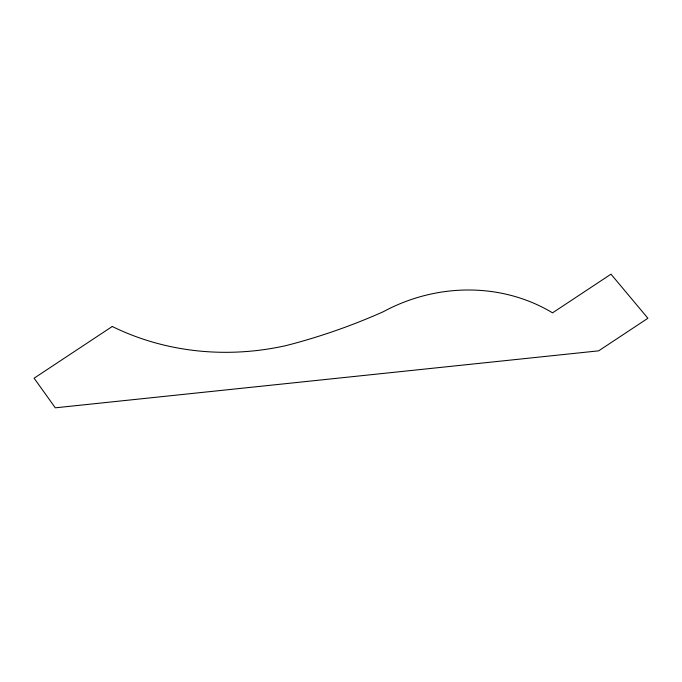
<?xml version="1.0" encoding="UTF-8"?>
<svg xmlns="http://www.w3.org/2000/svg" width="682" height="682" viewBox="0 0 682 682"><rect width="100%" height="100%" fill="white"/><g stroke="black" fill="none" stroke-linecap="round" stroke-linejoin="round"><path stroke-width="1.02" d="M112.257 326.482L34.1 378.195L55.31 407.819L598.677 350.838L647.9 318.272L610.995 274.181L552.539 312.85A165.385 150.969 -22.6 0 0 383.216 311.768A561.013 512.114 -22.6 0 1 286.244 345.552A258.631 236.091 -22.6 0 1 112.257 326.482"/></g></svg>
